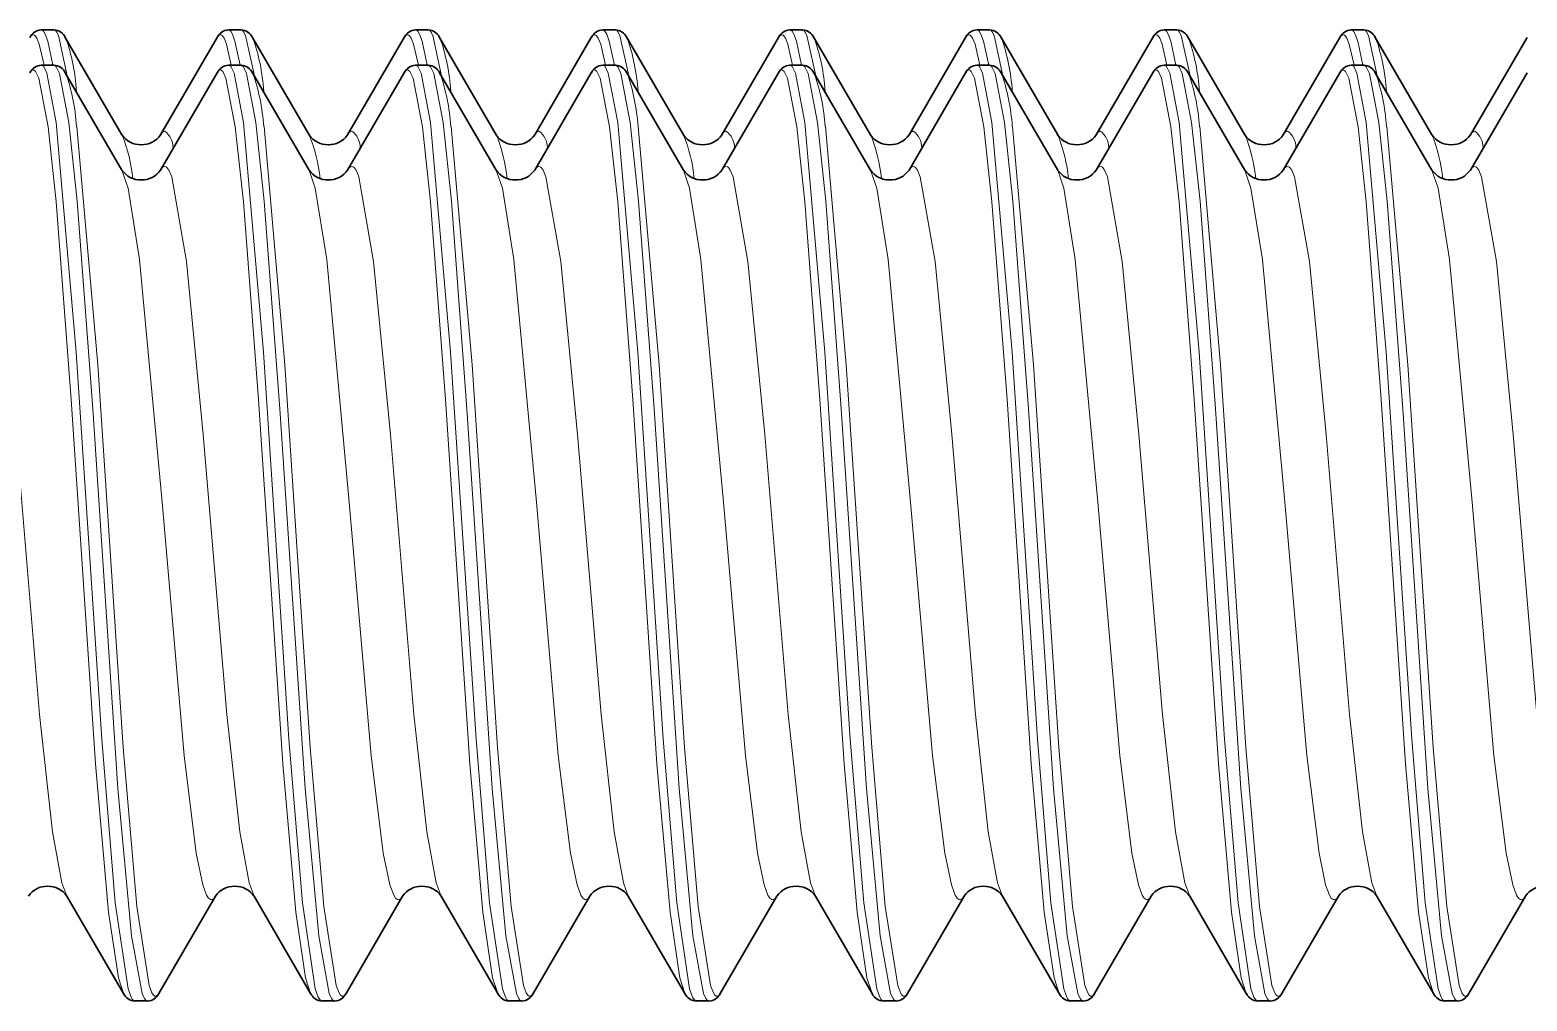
# Model space of a CAD drawing. Extents: x 386 to 1090, y 188 to 736.
# Drawn here: x 999.761 to 1002.961, y 433.925 to 436 of the extents above; entities that cross this region are included whole.
import ezdxf

# ---------------------------------------------------------------- set-up
doc = ezdxf.new("R2010")
doc.units = 0

msp = doc.modelspace()

# ---------------------------------------------------------------- linework, layer by layer
at = {"color": 7, "lineweight": 35, "ltscale": 0.000669861}
for p, q in [((999.7855, 436), (999.8123, 436)), ((1000.9855, 436), (1001.0123, 436)), ((1001.7855, 436), (1001.8123, 436)), ((999.7855, 435.9248), (999.8123, 435.9248)), ((1000.9855, 435.9248), (1001.0123, 435.9248)), ((1001.7855, 435.9248), (1001.8123, 435.9248)), ((999.9855, 433.9248), (1000.0123, 433.9248)), ((1000.7855, 433.9248), (1000.8123, 433.9248)), ((1001.9855, 433.9248), (1002.0123, 433.9248)), ((1002.7855, 433.9248), (1002.8123, 433.9248))]:
    msp.add_line(p, q, dxfattribs=at)
at = {"color": 7, "lineweight": 35, "ltscale": 0.006017}
for p, q in [((999.8367, 435.9839), (999.9578, 435.7758)), ((1000.161, 435.9839), (1000.04, 435.7758)), ((1000.6367, 435.9839), (1000.7578, 435.7758)), ((1000.961, 435.9839), (1000.84, 435.7758)), ((1001.361, 435.9839), (1001.24, 435.7758)), ((1001.4367, 435.9839), (1001.5577, 435.7758)), ((1001.761, 435.9839), (1001.64, 435.7758)), ((1001.8367, 435.9839), (1001.9578, 435.7758)), ((1002.161, 435.9839), (1002.04, 435.7758)), ((1002.6367, 435.9839), (1002.7578, 435.7758)), ((1002.961, 435.9839), (1002.84, 435.7758)), ((999.8367, 435.9087), (999.9578, 435.7006)), ((1000.161, 435.9087), (1000.04, 435.7006)), ((1000.6367, 435.9087), (1000.7578, 435.7006)), ((1000.961, 435.9087), (1000.84, 435.7006)), ((1001.361, 435.9087), (1001.24, 435.7006)), ((1001.4367, 435.9087), (1001.5577, 435.7006)), ((1001.761, 435.9087), (1001.64, 435.7006)), ((1001.8367, 435.9087), (1001.9578, 435.7006)), ((1002.161, 435.9087), (1002.04, 435.7006)), ((1002.6367, 435.9087), (1002.7578, 435.7006)), ((1002.961, 435.9087), (1002.84, 435.7006)), ((1000.4367, 433.9409), (1000.5577, 434.1489)), ((1000.8367, 433.9409), (1000.9578, 434.1489)), ((1001.6367, 433.9409), (1001.7578, 434.1489)), ((1002.4367, 433.9409), (1002.5577, 434.1489)), ((1002.8367, 433.9409), (1002.9578, 434.1489))]:
    msp.add_line(p, q, dxfattribs=at)
at = {"color": 7, "lineweight": 35, "ltscale": 0.000671387}
for p, q in [((1000.1854, 436), (1000.2123, 436)), ((1000.5854, 436), (1000.6123, 436)), ((1001.3854, 436), (1001.4123, 436)), ((1002.1854, 436), (1002.2123, 436)), ((1002.5854, 436), (1002.6123, 436)), ((1000.1854, 435.9248), (1000.2123, 435.9248)), ((1000.5854, 435.9248), (1000.6123, 435.9248)), ((1001.3854, 435.9248), (1001.4123, 435.9248)), ((1002.1854, 435.9248), (1002.2123, 435.9248)), ((1002.5854, 435.9248), (1002.6123, 435.9248)), ((1000.3854, 433.9248), (1000.4123, 433.9248)), ((1001.1854, 433.9248), (1001.2123, 433.9248)), ((1001.5854, 433.9248), (1001.6123, 433.9248)), ((1002.3854, 433.9248), (1002.4123, 433.9248))]:
    msp.add_line(p, q, dxfattribs=at)
at = {"color": 7, "lineweight": 35, "ltscale": 0.006018}
for p, q in [((1000.2367, 435.9839), (1000.3578, 435.7758)), ((1000.561, 435.9839), (1000.4399, 435.7758)), ((1001.0367, 435.9839), (1001.1578, 435.7758)), ((1002.2367, 435.9839), (1002.3578, 435.7758)), ((1002.561, 435.9839), (1002.4399, 435.7758)), ((1000.2367, 435.9087), (1000.3578, 435.7006)), ((1000.561, 435.9087), (1000.4399, 435.7006)), ((1001.0367, 435.9087), (1001.1578, 435.7006)), ((1002.2367, 435.9087), (1002.3578, 435.7006)), ((1002.561, 435.9087), (1002.4399, 435.7006)), ((999.961, 433.9409), (999.84, 434.1489)), ((1000.0367, 433.9409), (1000.1578, 434.1489)), ((1000.361, 433.9409), (1000.24, 434.1489)), ((1000.761, 433.9409), (1000.64, 434.1489)), ((1001.161, 433.9409), (1001.04, 434.1489)), ((1001.2367, 433.9409), (1001.3578, 434.1489)), ((1001.961, 433.9409), (1001.84, 434.1489)), ((1002.0367, 433.9409), (1002.1578, 434.1489)), ((1002.361, 433.9409), (1002.24, 434.1489)), ((1002.761, 433.9409), (1002.64, 434.1489))]:
    msp.add_line(p, q, dxfattribs=at)
at = {"color": 7, "lineweight": 35, "ltscale": 0.006019}
msp.add_line((1001.561, 433.9409), (1001.4399, 434.1489), dxfattribs=at)
at = {"color": 7, "lineweight": 13}
for points in [[(999.7913, 435.9247), (999.7811, 435.9694), (999.7759, 435.9825), (999.7725, 435.9877), (999.7707, 435.9891), (999.7681, 435.99)], [(999.8103, 435.9247), (999.7993, 435.9762), (999.7938, 435.9914), (999.79, 435.9974), (999.7882, 435.9991), (999.7854, 436)], [(999.8408, 435.9017), (999.822, 435.9884), (999.8177, 435.9964), (999.8156, 435.9987), (999.8134, 435.9998), (999.8124, 436)], [(1000.1913, 435.9247), (1000.1811, 435.9694), (1000.1759, 435.9825), (1000.1724, 435.9877), (1000.1707, 435.9891), (1000.1681, 435.99)], [(1000.2103, 435.9247), (1000.1993, 435.9762), (1000.1938, 435.9914), (1000.1901, 435.9974), (1000.1882, 435.9991), (1000.1854, 436)], [(1000.2407, 435.9017), (1000.222, 435.9884), (1000.2177, 435.9964), (1000.2156, 435.9987), (1000.2134, 435.9998), (1000.2123, 436)], [(1000.5913, 435.9247), (1000.5811, 435.9694), (1000.5759, 435.9825), (1000.5724, 435.9877), (1000.5707, 435.9891), (1000.5681, 435.99)], [(1000.6103, 435.9247), (1000.5994, 435.9762), (1000.5938, 435.9914), (1000.59, 435.9974), (1000.5882, 435.9991), (1000.5854, 436)], [(1000.6407, 435.9017), (1000.6219, 435.9884), (1000.6177, 435.9964), (1000.6155, 435.9987), (1000.6134, 435.9998), (1000.6124, 436)], [(1000.9913, 435.9247), (1000.9811, 435.9694), (1000.9759, 435.9825), (1000.9724, 435.9877), (1000.9707, 435.9891), (1000.9681, 435.99)], [(1001.0103, 435.9247), (1000.9993, 435.9762), (1000.9938, 435.9914), (1000.9901, 435.9974), (1000.9882, 435.9991), (1000.9854, 436)], [(1001.0408, 435.9017), (1001.022, 435.9884), (1001.0177, 435.9964), (1001.0156, 435.9987), (1001.0134, 435.9998), (1001.0123, 436)], [(1001.3913, 435.9247), (1001.3811, 435.9694), (1001.3759, 435.9825), (1001.3724, 435.9877), (1001.3707, 435.9891), (1001.368, 435.99)], [(1001.4103, 435.9247), (1001.3994, 435.9762), (1001.3938, 435.9914), (1001.39, 435.9974), (1001.3882, 435.9991), (1001.3854, 436)], [(1001.4407, 435.9017), (1001.4219, 435.9884), (1001.4177, 435.9964), (1001.4155, 435.9987), (1001.4134, 435.9998), (1001.4124, 436)], [(1001.7913, 435.9247), (1001.7811, 435.9694), (1001.7759, 435.9825), (1001.7725, 435.9877), (1001.7707, 435.9891), (1001.7681, 435.99)], [(1001.8103, 435.9247), (1001.7993, 435.9762), (1001.7938, 435.9914), (1001.79, 435.9974), (1001.7882, 435.9991), (1001.7854, 436)], [(1001.8408, 435.9017), (1001.822, 435.9884), (1001.8177, 435.9964), (1001.8156, 435.9987), (1001.8134, 435.9998), (1001.8124, 436)], [(1002.1913, 435.9247), (1002.1811, 435.9694), (1002.1759, 435.9825), (1002.1724, 435.9877), (1002.1707, 435.9891), (1002.1681, 435.99)], [(1002.2103, 435.9247), (1002.1993, 435.9762), (1002.1938, 435.9914), (1002.1901, 435.9974), (1002.1882, 435.9991), (1002.1854, 436)], [(1002.2407, 435.9017), (1002.222, 435.9884), (1002.2177, 435.9964), (1002.2156, 435.9987), (1002.2134, 435.9998), (1002.2123, 436)], [(1002.5913, 435.9247), (1002.5811, 435.9694), (1002.5759, 435.9825), (1002.5724, 435.9877), (1002.5707, 435.9891), (1002.5681, 435.99)], [(1002.6103, 435.9247), (1002.5994, 435.9762), (1002.5938, 435.9914), (1002.59, 435.9974), (1002.5882, 435.9991), (1002.5854, 436)], [(1002.6407, 435.9017), (1002.6219, 435.9884), (1002.6177, 435.9964), (1002.6155, 435.9987), (1002.6134, 435.9998), (1002.6124, 436)], [(999.8, 435.793), (999.78, 435.8974), (999.7732, 435.9116), (999.7697, 435.9144), (999.7681, 435.9148)], [(999.8173, 435.8023), (999.7973, 435.9074), (999.7905, 435.9217), (999.787, 435.9245), (999.7854, 435.9248)], [(999.8441, 435.8023), (999.8242, 435.9072), (999.8174, 435.9215), (999.814, 435.9244), (999.8124, 435.9248)], [(1000.2, 435.793), (1000.18, 435.8974), (1000.1732, 435.9116), (1000.1697, 435.9144), (1000.1681, 435.9148)], [(1000.2173, 435.8023), (1000.1973, 435.9074), (1000.1905, 435.9217), (1000.187, 435.9245), (1000.1854, 435.9248)], [(1000.2441, 435.8023), (1000.2242, 435.9072), (1000.2174, 435.9215), (1000.214, 435.9244), (1000.2123, 435.9248)], [(1000.6, 435.793), (1000.58, 435.8974), (1000.5732, 435.9116), (1000.5697, 435.9144), (1000.5681, 435.9148)], [(1000.6172, 435.8023), (1000.5973, 435.9074), (1000.5905, 435.9217), (1000.587, 435.9245), (1000.5854, 435.9248)], [(1000.6441, 435.8023), (1000.6242, 435.9072), (1000.6174, 435.9215), (1000.614, 435.9244), (1000.6124, 435.9248)], [(1001, 435.793), (1000.98, 435.8974), (1000.9731, 435.9116), (1000.9697, 435.9144), (1000.9681, 435.9148)], [(1001.0173, 435.8023), (1000.9973, 435.9074), (1000.9905, 435.9217), (1000.9871, 435.9245), (1000.9854, 435.9248)], [(1001.0441, 435.8023), (1001.0242, 435.9072), (1001.0174, 435.9215), (1001.014, 435.9244), (1001.0123, 435.9248)], [(1001.4, 435.793), (1001.38, 435.8974), (1001.3732, 435.9116), (1001.3698, 435.9144), (1001.368, 435.9148)], [(1001.4173, 435.8023), (1001.3973, 435.9074), (1001.3904, 435.9217), (1001.387, 435.9245), (1001.3854, 435.9248)], [(1001.4441, 435.8023), (1001.4243, 435.9072), (1001.4174, 435.9215), (1001.414, 435.9244), (1001.4124, 435.9248)], [(1001.8, 435.793), (1001.78, 435.8974), (1001.7732, 435.9116), (1001.7697, 435.9144), (1001.7681, 435.9148)], [(1001.8173, 435.8023), (1001.7973, 435.9074), (1001.7905, 435.9217), (1001.787, 435.9245), (1001.7854, 435.9248)], [(1001.8441, 435.8023), (1001.8242, 435.9072), (1001.8174, 435.9215), (1001.814, 435.9244), (1001.8124, 435.9248)], [(1002.2, 435.793), (1002.18, 435.8974), (1002.1732, 435.9116), (1002.1697, 435.9144), (1002.1681, 435.9148)], [(1002.2173, 435.8023), (1002.1973, 435.9074), (1002.1905, 435.9217), (1002.187, 435.9245), (1002.1854, 435.9248)], [(1002.2441, 435.8023), (1002.2242, 435.9072), (1002.2174, 435.9215), (1002.214, 435.9244), (1002.2123, 435.9248)], [(1002.6, 435.793), (1002.58, 435.8974), (1002.5732, 435.9116), (1002.5697, 435.9144), (1002.5681, 435.9148)], [(1002.6172, 435.8023), (1002.5973, 435.9074), (1002.5905, 435.9217), (1002.587, 435.9245), (1002.5854, 435.9248)], [(1002.6441, 435.8023), (1002.6242, 435.9072), (1002.6174, 435.9215), (1002.614, 435.9244), (1002.6124, 435.9248)], [(999.961, 433.9409), (999.9501, 433.974), (999.9291, 434.1143), (999.9012, 434.4319), (999.8495, 435.2101), (999.8173, 435.633), (999.8, 435.793)], [(999.9854, 433.9248), (999.9838, 433.9251), (999.9805, 433.9277), (999.9774, 433.9329), (999.9709, 433.9505), (999.9435, 434.1343), (999.9145, 434.4841), (999.8602, 435.3114), (999.8173, 435.8023)], [(1000.0123, 433.9248), (1000.011, 433.925), (1000.0085, 433.9265), (1000.0059, 433.9298), (1000.0007, 433.9411), (999.9783, 434.0638), (999.949, 434.3792), (999.8952, 435.1901), (999.8621, 435.6345), (999.8441, 435.8023)], [(1000.0297, 433.9348), (1000.0281, 433.9351), (1000.025, 433.9374), (1000.0219, 433.942), (1000.0158, 433.9581), (999.9893, 434.1268), (999.9603, 434.4666), (999.906, 435.2842), (999.8614, 435.7941)], [(1000.361, 433.9409), (1000.3501, 433.974), (1000.3291, 434.1143), (1000.3013, 434.4319), (1000.2495, 435.2101), (1000.2173, 435.633), (1000.2, 435.793)], [(1000.3854, 433.9248), (1000.3838, 433.9251), (1000.3806, 433.9277), (1000.3773, 433.9329), (1000.371, 433.9505), (1000.3435, 434.1343), (1000.3145, 434.4841), (1000.2601, 435.3114), (1000.2173, 435.8023)], [(1000.4124, 433.9248), (1000.4111, 433.925), (1000.4084, 433.9265), (1000.4059, 433.9298), (1000.4008, 433.9411), (1000.3783, 434.0638), (1000.349, 434.3792), (1000.2952, 435.1901), (1000.262, 435.6345), (1000.2441, 435.8023)], [(1000.4296, 433.9348), (1000.4281, 433.9351), (1000.425, 433.9374), (1000.4219, 433.942), (1000.4158, 433.9581), (1000.3893, 434.1268), (1000.3603, 434.4666), (1000.306, 435.2842), (1000.2614, 435.7941)], [(1000.761, 433.9409), (1000.7501, 433.974), (1000.7291, 434.1143), (1000.7012, 434.4319), (1000.6495, 435.2101), (1000.6173, 435.633), (1000.6, 435.793)], [(1000.7854, 433.9248), (1000.7838, 433.9251), (1000.7805, 433.9277), (1000.7773, 433.9329), (1000.7709, 433.9505), (1000.7435, 434.1343), (1000.7145, 434.4841), (1000.6602, 435.3114), (1000.6172, 435.8023)], [(1000.8124, 433.9248), (1000.811, 433.925), (1000.8085, 433.9265), (1000.8059, 433.9298), (1000.8008, 433.9411), (1000.7783, 434.0638), (1000.749, 434.3792), (1000.6952, 435.1901), (1000.662, 435.6345), (1000.6441, 435.8023)], [(1000.8297, 433.9348), (1000.8281, 433.9351), (1000.825, 433.9374), (1000.8219, 433.942), (1000.8158, 433.9581), (1000.7893, 434.1268), (1000.7603, 434.4666), (1000.706, 435.2842), (1000.6614, 435.7941)], [(1001.161, 433.9409), (1001.1501, 433.974), (1001.1292, 434.1143), (1001.1013, 434.4319), (1001.0494, 435.2101), (1001.0173, 435.633), (1001, 435.793)], [(1001.1854, 433.9248), (1001.1838, 433.9251), (1001.1805, 433.9277), (1001.1774, 433.9329), (1001.171, 433.9505), (1001.1435, 434.1343), (1001.1145, 434.4841), (1001.0602, 435.3114), (1001.0173, 435.8023)], [(1001.2123, 433.9248), (1001.2111, 433.925), (1001.2085, 433.9265), (1001.2059, 433.9298), (1001.2007, 433.9411), (1001.1783, 434.0638), (1001.149, 434.3792), (1001.0952, 435.1901), (1001.062, 435.6345), (1001.0441, 435.8023)], [(1001.2296, 433.9348), (1001.2281, 433.9351), (1001.225, 433.9374), (1001.2219, 433.942), (1001.2158, 433.9581), (1001.1893, 434.1268), (1001.1603, 434.4666), (1001.106, 435.2842), (1001.0614, 435.7941)], [(1001.561, 433.9409), (1001.5501, 433.974), (1001.5291, 434.1143), (1001.5013, 434.4319), (1001.4495, 435.2101), (1001.4173, 435.633), (1001.4, 435.793)], [(1001.5854, 433.9248), (1001.5837, 433.9251), (1001.5806, 433.9277), (1001.5773, 433.9329), (1001.571, 433.9505), (1001.5435, 434.1343), (1001.5145, 434.4841), (1001.4601, 435.3114), (1001.4173, 435.8023)], [(1001.6124, 433.9248), (1001.6111, 433.925), (1001.6085, 433.9265), (1001.6059, 433.9298), (1001.6008, 433.9411), (1001.5783, 434.0638), (1001.549, 434.3792), (1001.4952, 435.1901), (1001.462, 435.6345), (1001.4441, 435.8023)], [(1001.6296, 433.9348), (1001.6281, 433.9351), (1001.625, 433.9374), (1001.6219, 433.942), (1001.6158, 433.9581), (1001.5893, 434.1268), (1001.5603, 434.4666), (1001.506, 435.2842), (1001.4614, 435.7941)], [(1001.961, 433.9409), (1001.9501, 433.974), (1001.9291, 434.1143), (1001.9012, 434.4319), (1001.8495, 435.2101), (1001.8173, 435.633), (1001.8, 435.793)], [(1001.9854, 433.9248), (1001.9838, 433.9251), (1001.9805, 433.9277), (1001.9774, 433.9329), (1001.9709, 433.9505), (1001.9435, 434.1343), (1001.9145, 434.4841), (1001.8602, 435.3114), (1001.8173, 435.8023)], [(1002.0123, 433.9248), (1002.011, 433.925), (1002.0085, 433.9265), (1002.0059, 433.9298), (1002.0007, 433.9411), (1001.9783, 434.0638), (1001.949, 434.3792), (1001.8952, 435.1901), (1001.8621, 435.6345), (1001.8441, 435.8023)], [(1002.0297, 433.9348), (1002.0281, 433.9351), (1002.025, 433.9374), (1002.0219, 433.942), (1002.0158, 433.9581), (1001.9893, 434.1268), (1001.9603, 434.4666), (1001.906, 435.2842), (1001.8614, 435.7941)], [(1002.361, 433.9409), (1002.3501, 433.974), (1002.3291, 434.1143), (1002.3013, 434.4319), (1002.2495, 435.2101), (1002.2173, 435.633), (1002.2, 435.793)], [(1002.3854, 433.9248), (1002.3838, 433.9251), (1002.3806, 433.9277), (1002.3773, 433.9329), (1002.371, 433.9505), (1002.3435, 434.1343), (1002.3145, 434.4841), (1002.2601, 435.3114), (1002.2173, 435.8023)], [(1002.4124, 433.9248), (1002.4111, 433.925), (1002.4084, 433.9265), (1002.4059, 433.9298), (1002.4008, 433.9411), (1002.3783, 434.0638), (1002.349, 434.3792), (1002.2952, 435.1901), (1002.262, 435.6345), (1002.2441, 435.8023)], [(1002.4296, 433.9348), (1002.4281, 433.9351), (1002.425, 433.9374), (1002.4219, 433.942), (1002.4158, 433.9581), (1002.3893, 434.1268), (1002.3603, 434.4666), (1002.306, 435.2842), (1002.2614, 435.7941)], [(1002.761, 433.9409), (1002.7501, 433.974), (1002.7291, 434.1143), (1002.7012, 434.4319), (1002.6495, 435.2101), (1002.6173, 435.633), (1002.6, 435.793)], [(1002.7854, 433.9248), (1002.7838, 433.9251), (1002.7805, 433.9277), (1002.7773, 433.9329), (1002.7709, 433.9505), (1002.7435, 434.1343), (1002.7145, 434.4841), (1002.6602, 435.3114), (1002.6172, 435.8023)], [(1002.8124, 433.9248), (1002.811, 433.925), (1002.8085, 433.9265), (1002.8059, 433.9298), (1002.8008, 433.9411), (1002.7783, 434.0638), (1002.749, 434.3792), (1002.6952, 435.1901), (1002.662, 435.6345), (1002.6441, 435.8023)], [(1002.8297, 433.9348), (1002.8281, 433.9351), (1002.825, 433.9374), (1002.8219, 433.942), (1002.8158, 433.9581), (1002.7893, 434.1268), (1002.7603, 434.4666), (1002.706, 435.2842), (1002.6614, 435.7941)], [(999.6489, 435.7083), (999.6519, 435.7074), (999.6539, 435.7058), (999.658, 435.7002), (999.664, 435.6862), (999.6957, 435.5051), (999.7316, 435.1352), (999.7818, 434.5374), (999.8094, 434.2865), (999.8294, 434.1775), (999.84, 434.1489)], [(999.9578, 435.7006), (999.9709, 435.6619), (999.9952, 435.5093), (1000.0435, 434.9909), (1000.0904, 434.4493), (1000.1164, 434.2409), (1000.1306, 434.1732), (1000.1387, 434.1513), (1000.1427, 434.1449), (1000.1468, 434.1417), (1000.1489, 434.1413)], [(1000.0488, 435.7083), (1000.0519, 435.7074), (1000.054, 435.7058), (1000.058, 435.7002), (1000.064, 435.6862), (1000.0958, 435.5051), (1000.1315, 435.1352), (1000.1818, 434.5374), (1000.2095, 434.2865), (1000.2294, 434.1775), (1000.24, 434.1489)], [(1000.3578, 435.7006), (1000.3708, 435.6619), (1000.3953, 435.5093), (1000.4435, 434.9909), (1000.4904, 434.4493), (1000.5164, 434.2409), (1000.5306, 434.1732), (1000.5386, 434.1513), (1000.5427, 434.1449), (1000.5468, 434.1417), (1000.5488, 434.1413)], [(1000.4489, 435.7083), (1000.4519, 435.7074), (1000.4539, 435.7058), (1000.458, 435.7002), (1000.464, 435.6862), (1000.4957, 435.5051), (1000.5316, 435.1352), (1000.5818, 434.5374), (1000.6095, 434.2865), (1000.6294, 434.1775), (1000.64, 434.1489)], [(1000.7578, 435.7006), (1000.7709, 435.6619), (1000.7952, 435.5093), (1000.8435, 434.9909), (1000.8904, 434.4493), (1000.9164, 434.2409), (1000.9307, 434.1732), (1000.9387, 434.1513), (1000.9427, 434.1449), (1000.9468, 434.1417), (1000.9489, 434.1413)], [(1000.8489, 435.7083), (1000.8519, 435.7074), (1000.8539, 435.7058), (1000.858, 435.7002), (1000.864, 435.6862), (1000.8958, 435.5051), (1000.9315, 435.1352), (1000.9818, 434.5374), (1001.0095, 434.2865), (1001.0294, 434.1775), (1001.04, 434.1489)], [(1001.1578, 435.7006), (1001.1709, 435.6619), (1001.1953, 435.5093), (1001.2435, 434.9909), (1001.2904, 434.4493), (1001.3164, 434.2409), (1001.3306, 434.1732), (1001.3386, 434.1513), (1001.3427, 434.1449), (1001.3468, 434.1417), (1001.3489, 434.1413)], [(1001.2488, 435.7083), (1001.2519, 435.7074), (1001.2539, 435.7058), (1001.258, 435.7002), (1001.264, 435.6862), (1001.2958, 435.5051), (1001.3315, 435.1352), (1001.3818, 434.5374), (1001.4095, 434.2865), (1001.4294, 434.1775), (1001.4399, 434.1489)], [(1001.5577, 435.7006), (1001.5709, 435.6619), (1001.5952, 435.5093), (1001.6435, 434.9909), (1001.6904, 434.4493), (1001.7164, 434.2409), (1001.7307, 434.1732), (1001.7386, 434.1513), (1001.7427, 434.1449), (1001.7468, 434.1417), (1001.7488, 434.1413)], [(1001.6489, 435.7083), (1001.6519, 435.7074), (1001.6539, 435.7058), (1001.658, 435.7002), (1001.664, 435.6862), (1001.6957, 435.5051), (1001.7316, 435.1352), (1001.7818, 434.5374), (1001.8094, 434.2865), (1001.8294, 434.1775), (1001.84, 434.1489)], [(1001.9578, 435.7006), (1001.9709, 435.6619), (1001.9952, 435.5093), (1002.0435, 434.9909), (1002.0904, 434.4493), (1002.1164, 434.2409), (1002.1306, 434.1732), (1002.1387, 434.1513), (1002.1427, 434.1449), (1002.1468, 434.1417), (1002.1489, 434.1413)], [(1002.0488, 435.7083), (1002.0519, 435.7074), (1002.054, 435.7058), (1002.058, 435.7002), (1002.064, 435.6862), (1002.0958, 435.5051), (1002.1315, 435.1352), (1002.1818, 434.5374), (1002.2095, 434.2865), (1002.2294, 434.1775), (1002.24, 434.1489)], [(1002.3578, 435.7006), (1002.3708, 435.6619), (1002.3953, 435.5093), (1002.4435, 434.9909), (1002.4904, 434.4493), (1002.5164, 434.2409), (1002.5306, 434.1732), (1002.5386, 434.1513), (1002.5427, 434.1449), (1002.5468, 434.1417), (1002.5488, 434.1413)], [(1002.4489, 435.7083), (1002.4519, 435.7074), (1002.4539, 435.7058), (1002.458, 435.7002), (1002.464, 435.6862), (1002.4957, 435.5051), (1002.5316, 435.1352), (1002.5818, 434.5374), (1002.6095, 434.2865), (1002.6294, 434.1775), (1002.64, 434.1489)], [(1002.7578, 435.7006), (1002.7709, 435.6619), (1002.7952, 435.5093), (1002.8435, 434.9909), (1002.8904, 434.4493), (1002.9164, 434.2409), (1002.9307, 434.1732), (1002.9387, 434.1513), (1002.9427, 434.1449), (1002.9468, 434.1417), (1002.9489, 434.1413)], [(1002.8489, 435.7083), (1002.8519, 435.7074), (1002.8539, 435.7058), (1002.858, 435.7002), (1002.864, 435.6862), (1002.8958, 435.5051), (1002.9315, 435.1352), (1002.9818, 434.5374), (1003.0095, 434.2865), (1003.0294, 434.1775), (1003.04, 434.1489)]]:
    msp.add_lwpolyline(points, dxfattribs=at)
at = {"color": 7, "lineweight": 35}
for centre, radius, start, end in [((999.787, 435.9714), 0.0288, 93.3691, 154.3686), ((999.8107, 435.9714), 0.0288, 25.6166, 86.6275), ((1000.1871, 435.9714), 0.0288, 93.3691, 154.3686), ((1000.2107, 435.9714), 0.0288, 25.6166, 86.6275), ((1000.587, 435.9714), 0.0288, 93.3691, 154.3686), ((1000.6107, 435.9714), 0.0288, 25.6166, 86.6275), ((1000.9871, 435.9714), 0.0288, 93.3691, 154.3686), ((1001.0107, 435.9714), 0.0288, 25.6166, 86.6275), ((1001.3871, 435.9714), 0.0288, 93.3691, 154.3686), ((1001.4106, 435.9714), 0.0288, 25.6166, 86.6275), ((1001.787, 435.9714), 0.0288, 93.3691, 154.3686), ((1001.8107, 435.9714), 0.0288, 25.6166, 86.6275), ((1002.1871, 435.9714), 0.0288, 93.3691, 154.3686), ((1002.2107, 435.9714), 0.0288, 25.6166, 86.6275), ((1002.587, 435.9714), 0.0288, 93.3691, 154.3686), ((1002.6107, 435.9714), 0.0288, 25.6166, 86.6275), ((999.787, 435.8962), 0.0288, 93.3691, 154.3686), ((999.8107, 435.8962), 0.0288, 25.6166, 86.6275), ((1000.1871, 435.8962), 0.0288, 93.3691, 154.3686), ((1000.2107, 435.8962), 0.0288, 25.6166, 86.6275), ((1000.587, 435.8962), 0.0288, 93.3691, 154.3686), ((1000.6107, 435.8962), 0.0288, 25.6166, 86.6275), ((1000.9871, 435.8962), 0.0288, 93.3691, 154.3686), ((1001.0107, 435.8962), 0.0288, 25.6166, 86.6275), ((1001.3871, 435.8962), 0.0288, 93.3691, 154.3686), ((1001.4106, 435.8962), 0.0288, 25.6166, 86.6275), ((1001.787, 435.8962), 0.0288, 93.3691, 154.3686), ((1001.8107, 435.8962), 0.0288, 25.6166, 86.6275), ((1002.1871, 435.8962), 0.0288, 93.3691, 154.3686), ((1002.2107, 435.8962), 0.0288, 25.6166, 86.6275), ((1002.587, 435.8962), 0.0288, 93.3691, 154.3686), ((1002.6107, 435.8962), 0.0288, 25.6166, 86.6275), ((999.9979, 435.8036), 0.0489, 214.6608, 271.0862), ((999.9998, 435.8036), 0.0489, 268.9138, 325.3392), ((1000.3979, 435.8036), 0.0489, 214.6608, 271.0862), ((1000.3998, 435.8036), 0.0489, 268.9138, 325.3392), ((1000.7979, 435.8036), 0.0489, 214.6608, 271.0862), ((1000.7998, 435.8036), 0.0489, 268.9138, 325.3392), ((1001.1979, 435.8036), 0.0489, 214.6608, 271.0862), ((1001.1998, 435.8036), 0.0489, 268.9138, 325.3392), ((1001.5979, 435.8036), 0.0489, 214.6608, 271.0862), ((1001.5998, 435.8036), 0.0489, 268.9138, 325.3392), ((1001.9979, 435.8036), 0.0489, 214.6608, 271.0862), ((1001.9998, 435.8036), 0.0489, 268.9138, 325.3392), ((1002.3979, 435.8036), 0.0489, 214.6608, 271.0862), ((1002.3998, 435.8036), 0.0489, 268.9138, 325.3392), ((1002.7979, 435.8036), 0.0489, 214.6608, 271.0862), ((1002.7998, 435.8036), 0.0489, 268.9138, 325.3392), ((999.9979, 435.7284), 0.0489, 214.6608, 271.0862), ((999.9998, 435.7284), 0.0489, 268.9138, 325.3392), ((1000.3979, 435.7284), 0.0489, 214.6608, 271.0862), ((1000.3998, 435.7284), 0.0489, 268.9138, 325.3392), ((1000.7979, 435.7284), 0.0489, 214.6608, 271.0862), ((1000.7998, 435.7284), 0.0489, 268.9138, 325.3392), ((1001.1979, 435.7284), 0.0489, 214.6608, 271.0862), ((1001.1998, 435.7284), 0.0489, 268.9138, 325.3392), ((1001.5979, 435.7284), 0.0489, 214.6608, 271.0862), ((1001.5998, 435.7284), 0.0489, 268.9138, 325.3392), ((1001.9979, 435.7284), 0.0489, 214.6608, 271.0862), ((1001.9998, 435.7284), 0.0489, 268.9138, 325.3392), ((1002.3979, 435.7284), 0.0489, 214.6608, 271.0862), ((1002.3998, 435.7284), 0.0489, 268.9138, 325.3392), ((1002.7979, 435.7284), 0.0489, 214.6608, 271.0862), ((1002.7998, 435.7284), 0.0489, 268.9138, 325.3392), ((999.7979, 434.1212), 0.0489, 88.9138, 145.3392), ((999.7998, 434.1212), 0.0489, 34.6608, 91.0862), ((1000.1979, 434.1212), 0.0489, 88.9138, 145.3392), ((1000.1998, 434.1212), 0.0489, 34.6608, 91.0862), ((1000.5979, 434.1212), 0.0489, 88.9138, 145.3392), ((1000.5998, 434.1212), 0.0489, 34.6608, 91.0862), ((1000.9979, 434.1212), 0.0489, 88.9138, 145.3392), ((1000.9998, 434.1212), 0.0489, 34.6608, 91.0862), ((1001.3979, 434.1212), 0.0489, 88.9138, 145.3392), ((1001.3998, 434.1212), 0.0489, 34.6608, 91.0862), ((1001.7979, 434.1212), 0.0489, 88.9138, 145.3392), ((1001.7998, 434.1212), 0.0489, 34.6608, 91.0862), ((1002.1979, 434.1212), 0.0489, 88.9138, 145.3392), ((1002.1998, 434.1212), 0.0489, 34.6608, 91.0862), ((1002.5979, 434.1212), 0.0489, 88.9138, 145.3392), ((1002.5998, 434.1212), 0.0489, 34.6608, 91.0862), ((1002.9979, 434.1212), 0.0489, 88.9138, 145.3392), ((999.9871, 433.9534), 0.0288, 205.6314, 266.6309), ((1000.0107, 433.9534), 0.0288, 273.3725, 334.3834), ((1000.3871, 433.9534), 0.0288, 205.6314, 266.6309), ((1000.4106, 433.9534), 0.0288, 273.3725, 334.3834), ((1000.787, 433.9534), 0.0288, 205.6314, 266.6309), ((1000.8107, 433.9534), 0.0288, 273.3725, 334.3834), ((1001.1871, 433.9534), 0.0288, 205.6314, 266.6309), ((1001.2107, 433.9534), 0.0288, 273.3725, 334.3834), ((1001.587, 433.9534), 0.0288, 205.6314, 266.6309), ((1001.6107, 433.9534), 0.0288, 273.3725, 334.3834), ((1001.9871, 433.9534), 0.0288, 205.6314, 266.6309), ((1002.0107, 433.9534), 0.0288, 273.3725, 334.3834), ((1002.3871, 433.9534), 0.0288, 205.6314, 266.6309), ((1002.4106, 433.9534), 0.0288, 273.3725, 334.3834), ((1002.787, 433.9534), 0.0288, 205.6314, 266.6309), ((1002.8107, 433.9534), 0.0288, 273.3725, 334.3834)]:
    msp.add_arc(centre, radius, start, end, dxfattribs=at)
at = {"color": 7, "lineweight": 13}
for centre, radius, start, end in [((999.7704, 435.9805), 0.00985, 103.6672, 160.0965), ((999.4186, 435.8386), 0.4432, 3.9659, 19.1592), ((1000.1704, 435.9805), 0.00985, 103.6672, 160.0965), ((999.8186, 435.8386), 0.4432, 3.9659, 19.1592), ((1000.5704, 435.9805), 0.00985, 103.6672, 160.0965), ((1000.2186, 435.8386), 0.4432, 3.9659, 19.1592), ((1000.9704, 435.9805), 0.00985, 103.6672, 160.0965), ((1000.6187, 435.8386), 0.4432, 3.9659, 19.1592), ((1001.3704, 435.9805), 0.00985, 103.6672, 160.0965), ((1001.0186, 435.8386), 0.4432, 3.9659, 19.1592), ((1001.7704, 435.9805), 0.00985, 103.6672, 160.0965), ((1001.4186, 435.8386), 0.4432, 3.9659, 19.1592), ((1002.1704, 435.9805), 0.00985, 103.6672, 160.0965), ((1001.8186, 435.8386), 0.4432, 3.9659, 19.1592), ((1002.5704, 435.9805), 0.00985, 103.6672, 160.0965), ((1002.2186, 435.8386), 0.4432, 3.9659, 19.1592), ((999.7704, 435.9053), 0.00985, 103.6672, 160.0965), ((999.4186, 435.7634), 0.4432, 3.9659, 19.1592), ((1000.1704, 435.9053), 0.00985, 103.6672, 160.0965), ((999.8186, 435.7634), 0.4432, 3.9659, 19.1592), ((1000.5704, 435.9053), 0.00985, 103.6672, 160.0965), ((1000.2186, 435.7634), 0.4432, 3.9659, 19.1592), ((1000.9704, 435.9053), 0.00985, 103.6672, 160.0965), ((1000.6187, 435.7634), 0.4432, 3.9659, 19.1592), ((1001.3704, 435.9053), 0.00985, 103.6672, 160.0965), ((1001.0186, 435.7634), 0.4432, 3.9659, 19.1592), ((1001.7704, 435.9053), 0.00985, 103.6672, 160.0965), ((1001.4186, 435.7634), 0.4432, 3.9659, 19.1592), ((1002.1704, 435.9053), 0.00985, 103.6672, 160.0965), ((1001.8186, 435.7634), 0.4432, 3.9659, 19.1592), ((1002.5704, 435.9053), 0.00985, 103.6672, 160.0965), ((1002.2186, 435.7634), 0.4432, 3.9659, 19.1592), ((1000.0518, 435.7715), 0.0124, 103.5865, 159.954), ((1000.0206, 435.7474), 0.0465, 1.4981, 52.0226), ((1000.4517, 435.7715), 0.0124, 103.5865, 159.954), ((1000.4207, 435.7474), 0.0465, 1.4981, 52.0225), ((1000.8517, 435.7715), 0.0124, 103.5865, 159.954), ((1000.8207, 435.7474), 0.0465, 1.4981, 52.0226), ((1001.2517, 435.7715), 0.0124, 103.5865, 159.954), ((1001.2206, 435.7474), 0.0465, 1.4981, 52.0226), ((1001.6517, 435.7715), 0.0124, 103.5865, 159.954), ((1001.6207, 435.7474), 0.0465, 1.4981, 52.0225), ((1002.0518, 435.7715), 0.0124, 103.5865, 159.954), ((1002.0206, 435.7474), 0.0465, 1.4981, 52.0226), ((1002.4517, 435.7715), 0.0124, 103.5865, 159.954), ((1002.4207, 435.7474), 0.0465, 1.4981, 52.0225), ((1002.8517, 435.7715), 0.0124, 103.5865, 159.954), ((1002.8207, 435.7474), 0.0465, 1.4981, 52.0225), ((999.629, 435.6457), 0.354, 5.9394, 21.6077), ((1000.0291, 435.6457), 0.354, 5.9394, 21.6077), ((1000.429, 435.6457), 0.354, 5.9394, 21.6077), ((1000.829, 435.6457), 0.354, 5.9394, 21.6077), ((1001.229, 435.6457), 0.354, 5.9394, 21.6077), ((1001.629, 435.6457), 0.354, 5.9394, 21.6077), ((1002.0291, 435.6457), 0.354, 5.9394, 21.6077), ((1002.429, 435.6457), 0.354, 5.9394, 21.6077), ((1000.0518, 435.6963), 0.0124, 103.5865, 159.954), ((1000.4517, 435.6963), 0.0124, 103.5865, 159.954), ((1000.8517, 435.6963), 0.0124, 103.5865, 159.954), ((1001.2517, 435.6963), 0.0124, 103.5865, 159.954), ((1001.6517, 435.6963), 0.0124, 103.5865, 159.954), ((1002.0518, 435.6963), 0.0124, 103.5865, 159.954), ((1002.4517, 435.6963), 0.0124, 103.5865, 159.954), ((1002.8517, 435.6963), 0.0124, 103.5865, 159.954), ((1000.146, 434.1532), 0.0124, 283.5865, 339.954), ((1000.546, 434.1532), 0.0124, 283.5865, 339.954), ((1000.946, 434.1532), 0.0124, 283.5865, 339.954), ((1001.3459, 434.1532), 0.0124, 283.5865, 339.954), ((1001.746, 434.1532), 0.0124, 283.5865, 339.954), ((1002.146, 434.1532), 0.0124, 283.5865, 339.954), ((1002.546, 434.1532), 0.0124, 283.5865, 339.954), ((1002.946, 434.1532), 0.0124, 283.5865, 339.954), ((1000.0273, 433.9443), 0.00986, 283.6847, 340.1213), ((1000.4273, 433.9443), 0.00986, 283.6847, 340.1213), ((1000.8273, 433.9443), 0.00986, 283.6847, 340.1213), ((1001.2273, 433.9443), 0.00986, 283.6847, 340.1213), ((1001.6273, 433.9443), 0.00986, 283.6847, 340.1213), ((1002.0273, 433.9443), 0.00986, 283.6847, 340.1213), ((1002.4273, 433.9443), 0.00986, 283.6847, 340.1213), ((1002.8273, 433.9443), 0.00986, 283.6847, 340.1213)]:
    msp.add_arc(centre, radius, start, end, dxfattribs=at)

doc.saveas('drawing.dxf')
